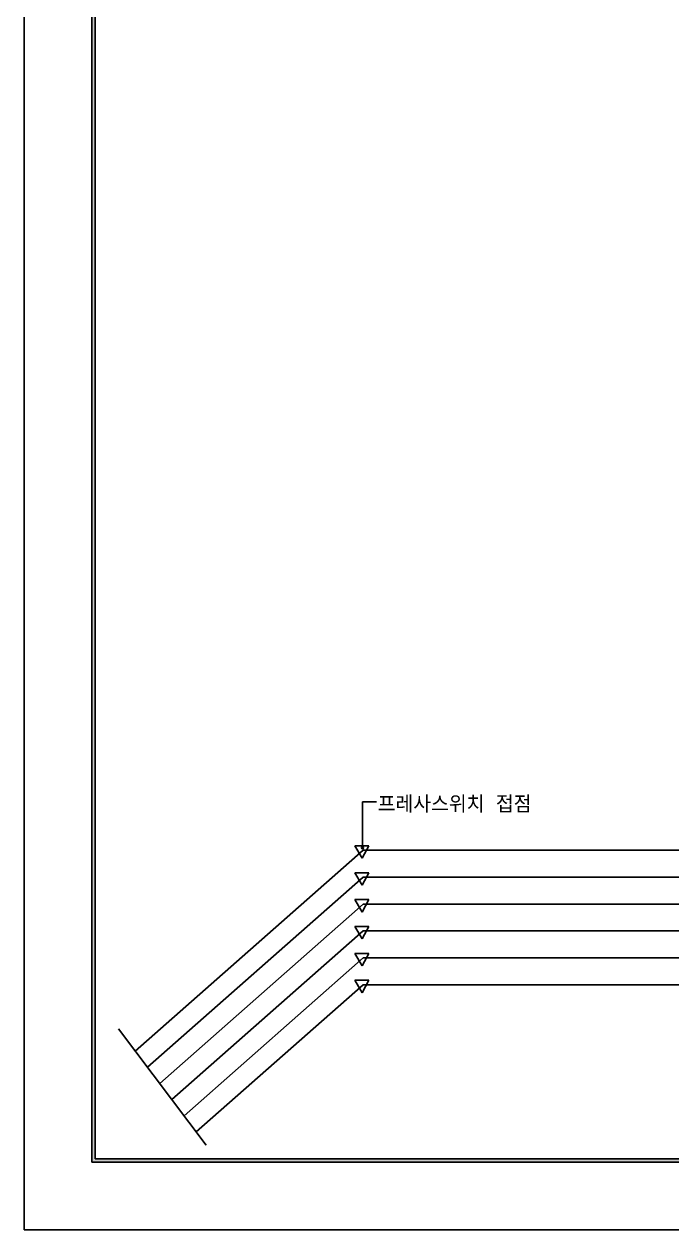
# Model space of a CAD drawing. Header units: millimetres. Extents: x 10903 to 284569, y 2319 to 62017.
# Drawn here: x 235613 to 238022, y 16764 to 21247 of the extents above; entities that cross this region are included whole.
import ezdxf

# ---------------------------------------------------------------- set-up
doc = ezdxf.new("R2010")
doc.units = ezdxf.units.MM
doc.layers.add('cps', color=7, linetype='Continuous')
doc.layers.add('FORM', color=7, linetype='Continuous')
doc.styles.get("Standard").update_dxf_attribs({"font": 'simple.shx', "bigfont": 'whgtxt.shx'})
doc.linetypes.add('CARBON DIOXIDE_LINE', pattern='A,50,-5.08,["CO2",Standard,S=2.54,R=0,X=-2.54,Y=-1.27],-6.35', length=61.43)
doc.linetypes.add('COMP AIR_LINE', pattern='A,50,-5.08,["AIR",Standard,S=2.54,R=0,X=-2.54,Y=-1.27],-6.35', length=61.43)
doc.linetypes.add('NITROGEN_LINE', pattern='A,50,-5.08,["NIT",Standard,S=2.54,R=0,X=-2.54,Y=-1.27],-6.35', length=61.43)
doc.linetypes.add('NITROUS-OXIDE_LINE', pattern='A,50,-5.08,["N2O",Standard,S=2.54,R=0,X=-2.54,Y=-1.27],-6.35', length=61.43)
doc.linetypes.add('OXYGEN_LINE', pattern='A,50,-5.08,["OXY",Standard,S=2.54,R=0,X=-2.54,Y=-1.27],-6.35', length=61.43)

msp = doc.modelspace()

# ---------------------------------------------------------------- hatches: boundary and pattern name
h = msp.add_hatch(color=256)
h.dxf.hatch_style = 1
edge = h.paths.add_edge_path()
edge.add_arc((236871.4, 18184.7), 4.27, 0, 360)
at = {"layer": 'FORM'}
h = msp.add_hatch(color=256, dxfattribs=at)
h.paths.add_polyline_path([(235876.9, 17027.8), (244984.6, 17027.8), (244984.6, 23313.8), (235876.9, 23313.8)], flags=16)
h.paths.add_polyline_path([(235865.5, 17016.4), (244996.1, 17016.4), (244996.1, 23325.2), (235865.5, 23325.2)])

# ---------------------------------------------------------------- linework, layer by layer
for p, q in [((236871.4, 18184.7), (236871.4, 18355)), ((236871.4, 18355), (236923.8, 18355)), ((236894.7, 18191.9), (236842.5, 18191.9)), ((236842.5, 18191.9), (236870.4, 18145.7)), ((236894.7, 18191.9), (236870.4, 18145.7)), ((236894.7, 18091.9), (236842.5, 18091.9)), ((236842.5, 18091.9), (236870.4, 18045.7)), ((236894.7, 18091.9), (236870.4, 18045.7)), ((236894.7, 17991.9), (236842.5, 17991.9)), ((236842.5, 17991.9), (236870.4, 17945.7)), ((236894.7, 17991.9), (236870.4, 17945.7)), ((236894.7, 17891.9), (236842.5, 17891.9)), ((236842.5, 17891.9), (236870.4, 17845.7)), ((236894.7, 17891.9), (236870.4, 17845.7)), ((236894.7, 17791.9), (236842.5, 17791.9)), ((236842.5, 17791.9), (236870.4, 17745.7)), ((236894.7, 17791.9), (236870.4, 17745.7)), ((236894.7, 17691.9), (236842.5, 17691.9)), ((236842.5, 17691.9), (236870.4, 17645.7)), ((236894.7, 17691.9), (236870.4, 17645.7)), ((235964.4, 17511.3), (236289.8, 17079.3))]:
    msp.add_line(p, q)
at = {"color": 1}
for p, q in [((236873.6, 18175.5), (236026.6, 17428.6)), ((241768.1, 18175.5), (236873.6, 18175.5))]:
    msp.add_line(p, q, dxfattribs=at)
msp.add_circle((236871.4, 18184.7), 4.27)
at = {"layer": 'cps', "color": 5, "linetype": 'COMP AIR_LINE', "ltscale": 50}
for p, q in [((236873.6, 18075.5), (236071.9, 17368.6)), ((241868.1, 18075.5), (236873.6, 18075.5))]:
    msp.add_line(p, q, dxfattribs=at)
at = {"layer": 'cps', "color": 41, "linetype": 'CARBON DIOXIDE_LINE', "ltscale": 50}
for p, q in [((236873.6, 17975.5), (236117.2, 17308.5)), ((241968.1, 17975.5), (236873.6, 17975.5))]:
    msp.add_line(p, q, dxfattribs=at)
at = {"layer": 'cps', "color": 6, "linetype": 'NITROGEN_LINE', "ltscale": 50}
for p, q in [((236873.6, 17875.5), (236162.4, 17248.4)), ((242068.1, 17875.5), (236873.6, 17875.5))]:
    msp.add_line(p, q, dxfattribs=at)
at = {"layer": 'cps', "color": 4, "linetype": 'OXYGEN_LINE', "ltscale": 50}
for p, q in [((236873.6, 17775.5), (236207.7, 17188.3)), ((242168.1, 17775.5), (236873.6, 17775.5))]:
    msp.add_line(p, q, dxfattribs=at)
at = {"layer": 'cps', "color": 3, "linetype": 'NITROUS-OXIDE_LINE', "ltscale": 50}
for p, q in [((236873.6, 17675.5), (236253, 17128.2)), ((242268.1, 17675.5), (236873.6, 17675.5))]:
    msp.add_line(p, q, dxfattribs=at)
at = {"layer": 'FORM', "color": 8}
for p, q in [((235613.1, 23577.6), (235613.1, 16764)), ((235613.1, 23577.6), (235613.1, 16764)), ((235613.1, 16764), (235613.1, 23577.6)), ((235613.1, 17383.4), (235613.1, 23577.6)), ((235613.1, 23577.6), (235613.1, 16764)), ((235613.1, 23577.6), (235613.1, 16764)), ((235613.1, 22958.2), (235613.1, 17383.4)), ((235613.1, 17383.4), (235613.1, 22958.2)), ((235613.1, 22896.2), (235613.1, 16764)), ((235613.1, 16764), (235613.1, 22896.2)), ((245248.5, 16764), (235613.1, 16764))]:
    msp.add_line(p, q, dxfattribs=at)
at = {"layer": 'FORM'}
for p, q in [((235865.5, 23325.2), (235865.5, 17016.4)), ((235876.9, 23313.8), (235876.9, 17027.8)), ((235865.5, 17016.4), (244996.1, 17016.4)), ((235876.9, 17027.8), (244984.6, 17027.8))]:
    msp.add_line(p, q, dxfattribs=at)

# ---------------------------------------------------------------- texts
msp.add_text('프레사스위치 접점', height=62.5).set_placement((236928, 18315.5))

doc.saveas('drawing.dxf')
